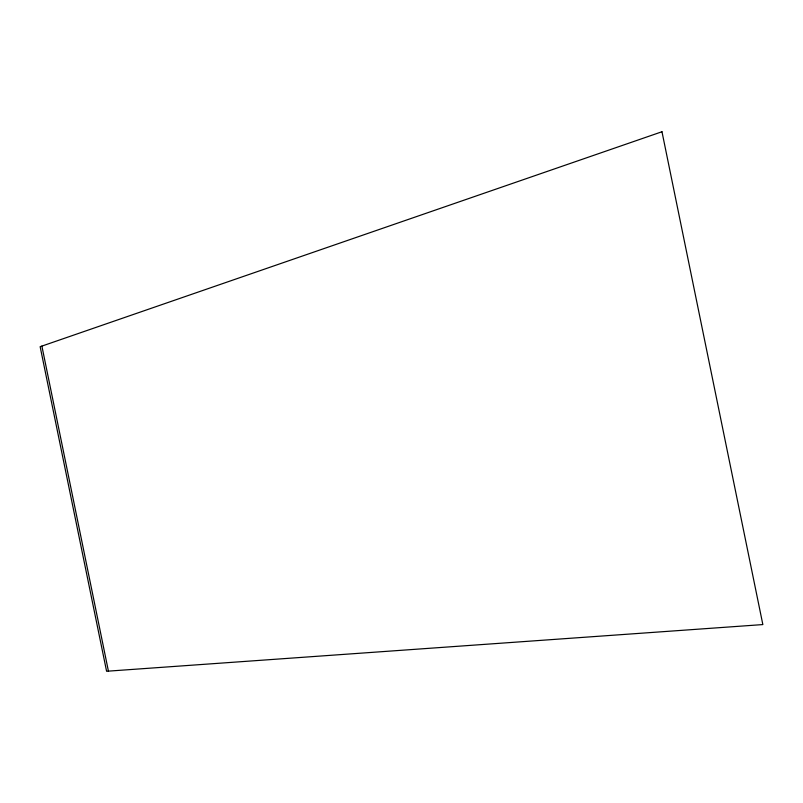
<?xml version="1.0" encoding="UTF-8"?>
<svg xmlns="http://www.w3.org/2000/svg" width="803" height="803" viewBox="0 0 803 803"><rect width="100%" height="100%" fill="white"/><g stroke="black" fill="none" stroke-linecap="round" stroke-linejoin="round"><path stroke-width="1.2" d="M41.886 346.093L108.425 671.117M661.973 131.742L40.15 346.695L106.588 671.258L762.85 624.573L661.973 131.742"/></g></svg>
